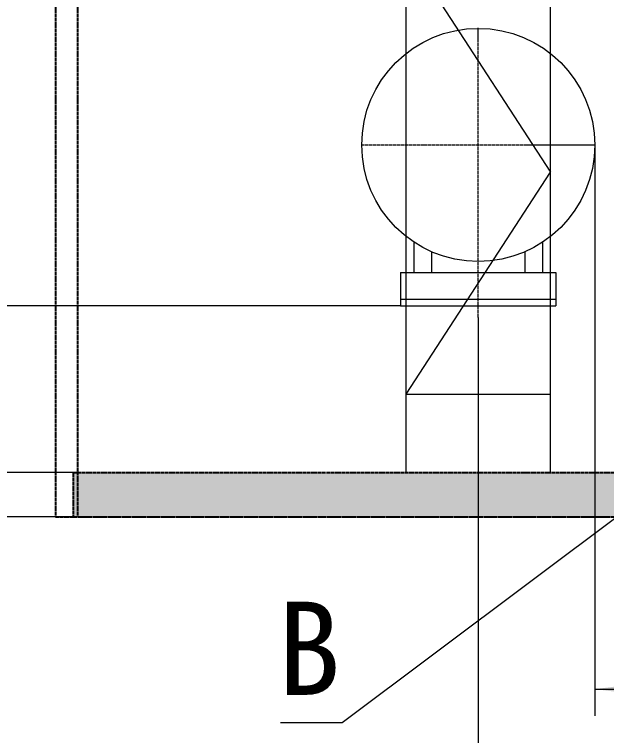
# Model space of a CAD drawing. Header units: millimetres. Extents: x -50460 to 50460, y -35640 to 35640.
# Drawn here: x 26281 to 28949, y 19280 to 22527 of the extents above; entities that cross this region are included whole.
import ezdxf

# ---------------------------------------------------------------- set-up
doc = ezdxf.new("R2010")
doc.units = ezdxf.units.MM
doc.linetypes.add('双点画线', pattern=[22, 12, -2, 2, -2, 2, -2])
doc.linetypes.add('点画线', pattern=[18, 12, -2, 2, -2])
doc.layers.get('0').update_dxf_attribs({"lineweight": 35})
for name, color, linetype, lineweight in [('7', 30, '双点画线', 18), ('EB0', 7, 'Continuous', 15), ('中心线层', 1, '点画线', 18), ('剖面线层', 6, 'Continuous', 18), ('尺寸线层', 4, 'Continuous', 18), ('细实线层', 3, 'Continuous', 18)]:
    doc.layers.add(name, color=color, linetype=linetype, lineweight=lineweight)
doc.styles.get("Standard").update_dxf_attribs({"font": ''})
doc.styles.get('Standard').set_extended_font_data('宋体')
doc.dimstyles.new('AM_DEMATIC$0', dxfattribs={"dimscale": 120, "dimtxt": 3, "dimasz": 1.5, "dimexe": 1, "dimexo": 0, "dimgap": 1, "dimtad": 1, "dimdsep": 46, "dimtxsty": 'Standard', "dimblk": '_CAXARROW', "dimcen": 0, "dimdle": 3, "dimclrd": 256, "dimclre": 256, "dimclrt": 2, "dimadec": 0, "dimazin": 2, "dimtfac": 0.707107, "dimtdec": 3, "dimtmove": 0, "dimatfit": 3, "dimfxl": 1, "dimfrac": 2, "dimtolj": 1, "dimlwd": 18, "dimarcsym": 0})

# ---------------------------------------------------------------- blocks, each defined once
blk = doc.blocks.new('*X651')
at = {"layer": '剖面线层', "linetype": 'Continuous', "lineweight": 18}
h = blk.add_hatch(dxfattribs=at)
h.set_pattern_fill('AR-CONC', color=256, scale=2, style=0)
h.paths.add_polyline_path([(-14158.3, -200), (-14158.3, -50.6), (-14158.3, 0), (2421.7, 0), (2421.7, -200)], flags=0)
at = {"layer": '7', "linetype": '双点画线', "lineweight": 25}
for p, q in [((-14158.3, 0), (2421.7, 0)), ((-14158.3, 0), (-14158.3, -203)), ((-14158.3, -200), (2421.7, -200))]:
    blk.add_line(p, q, dxfattribs=at)
blk = doc.blocks.new('*X669')
at = {"layer": 'EB0'}
for p, q in [((-580, -55.3), (-580, -192.7)), ((0, -55.3), (0, -192.7)), ((-500, -98.9), (-500, -192.7)), ((-80, -98.9), (-80, -192.7)), ((-640, -192.7), (-640, -342.7)), ((-640, -192.7), (60, -192.7)), ((60, -192.7), (60, -342.7)), ((-640, -312.7), (60, -312.7)), ((-640, -342.7), (60, -342.7))]:
    blk.add_line(p, q, dxfattribs=at)
at = {"layer": '中心线层', "linetype": '点画线', "lineweight": 18}
for p, q in [((-290, -395), (-290, 910.3)), ((-818, 382.3), (238, 382.3))]:
    blk.add_line(p, q, dxfattribs=at)
at = {"layer": '细实线层'}
blk.add_circle((-290, 382.3), 525, dxfattribs=at)
blk = doc.blocks.new('*X701')
at = {"layer": '尺寸线层', "linetype": 'Continuous', "lineweight": 18, "transparency": 16777216}
for points in [[(25633.5, 21214.4), (25611, 21034.4), (25656, 21034.4)], [(25633.5, 20464.4), (25611, 20644.4), (25656, 20644.4)]]:
    blk.add_hatch(color=256, dxfattribs=at).paths.add_polyline_path(points, flags=0)
at = {"layer": '尺寸线层', "transparency": 16777216}
for p, q in [((28021.1, 21214.4), (25513.5, 21214.4)), ((26546.1, 20464.4), (25513.5, 20464.4))]:
    blk.add_line(p, q, dxfattribs=at)
at = {"layer": '尺寸线层', "linetype": 'Continuous', "lineweight": 18, "transparency": 16777216}
blk.add_line((25633.5, 20464.4), (25633.5, 21214.4), dxfattribs=at)
at = {"layer": '尺寸线层', "color": 2, "transparency": 16777216, "insert": (25333.5, 20859.1), "char_height": 360, "width": 1420, "attachment_point": 5, "rotation": 90, "line_spacing_factor": 1.37}
blk.add_mtext('750', dxfattribs=at)
blk = doc.blocks.new('_CAXARROW')
blk.add_hatch(color=0).paths.add_polyline_path([(0, 0), (-1, 0.125), (-1, -0.125)], flags=0)
blk = doc.blocks.new('*X702')
at = {"layer": '尺寸线层', "linetype": 'Continuous', "lineweight": 18, "transparency": 16777216}
for points in [[(25633.5, 22639.4), (25611, 22459.4), (25656, 22459.4)], [(25633.5, 21214.4), (25611, 21394.4), (25656, 21394.4)]]:
    blk.add_hatch(color=256, dxfattribs=at).paths.add_polyline_path(points, flags=0)
at = {"layer": '尺寸线层', "transparency": 16777216}
for p, q in [((28021.1, 22639.4), (25513.5, 22639.4)), ((28021.1, 21214.4), (25513.5, 21214.4))]:
    blk.add_line(p, q, dxfattribs=at)
at = {"layer": '尺寸线层', "linetype": 'Continuous', "lineweight": 18, "transparency": 16777216}
blk.add_line((25633.5, 21214.4), (25633.5, 22639.4), dxfattribs=at)
at = {"layer": '尺寸线层', "color": 2, "transparency": 16777216, "insert": (25333.5, 21942.9), "char_height": 360, "width": 1868, "attachment_point": 5, "rotation": 90, "line_spacing_factor": 1.37}
blk.add_mtext('1425', dxfattribs=at)
blk = doc.blocks.new('*X703')
at = {"layer": '尺寸线层', "linetype": 'Continuous', "lineweight": 18, "transparency": 16777216}
for points in [[(25633.5, 24064.4), (25611, 23884.4), (25656, 23884.4)], [(25633.5, 22639.4), (25611, 22819.4), (25656, 22819.4)]]:
    blk.add_hatch(color=256, dxfattribs=at).paths.add_polyline_path(points, flags=0)
at = {"layer": '尺寸线层', "transparency": 16777216}
for p, q in [((28021.1, 24064.4), (25513.5, 24064.4)), ((28021.1, 22639.4), (25513.5, 22639.4))]:
    blk.add_line(p, q, dxfattribs=at)
at = {"layer": '尺寸线层', "linetype": 'Continuous', "lineweight": 18, "transparency": 16777216}
blk.add_line((25633.5, 22639.4), (25633.5, 24064.4), dxfattribs=at)
at = {"layer": '尺寸线层', "color": 2, "transparency": 16777216, "insert": (25333.5, 23367.9), "char_height": 360, "width": 1868, "attachment_point": 5, "rotation": 90, "line_spacing_factor": 1.37}
blk.add_mtext('1425', dxfattribs=at)
blk = doc.blocks.new('*X715')
at = {"layer": '尺寸线层', "linetype": 'Continuous', "lineweight": 18, "transparency": 16777216}
for points in [[(28896.1, 19488.9), (29076.1, 19511.4), (29076.1, 19466.4)], [(30146.1, 19488.9), (29966.1, 19511.4), (29966.1, 19466.4)]]:
    blk.add_hatch(color=256, dxfattribs=at).paths.add_polyline_path(points, flags=0)
at = {"layer": '尺寸线层', "transparency": 16777216}
for p, q in [((28896.1, 21939.4), (28896.1, 19368.9)), ((30146.1, 21939.4), (30146.1, 19368.9))]:
    blk.add_line(p, q, dxfattribs=at)
at = {"layer": '尺寸线层', "linetype": 'Continuous', "lineweight": 18, "transparency": 16777216}
blk.add_line((28896.1, 19488.9), (30146.1, 19488.9), dxfattribs=at)
at = {"layer": '尺寸线层', "color": 2, "transparency": 16777216, "insert": (29534.1, 19788.9), "char_height": 360, "width": 1880, "attachment_point": 5, "line_spacing_factor": 1.37}
blk.add_mtext('1250', dxfattribs=at)
blk = doc.blocks.new('*X717')
at = {"layer": '尺寸线层', "linetype": 'Continuous', "lineweight": 18, "transparency": 16777216}
for points in [[(28371.1, 18578.2), (28551.1, 18600.7), (28551.1, 18555.7)], [(29521.1, 18578.2), (29341.1, 18600.7), (29341.1, 18555.7)]]:
    blk.add_hatch(color=256, dxfattribs=at).paths.add_polyline_path(points, flags=0)
at = {"layer": '尺寸线层', "transparency": 16777216}
for p, q in [((28371.1, 21162.2), (28371.1, 18458.2)), ((29521.1, 20461.4), (29521.1, 18458.2))]:
    blk.add_line(p, q, dxfattribs=at)
at = {"layer": '尺寸线层', "linetype": 'Continuous', "lineweight": 18, "transparency": 16777216}
blk.add_line((28371.1, 18578.2), (29521.1, 18578.2), dxfattribs=at)
at = {"layer": '尺寸线层', "color": 2, "transparency": 16777216, "insert": (28959.1, 18878.2), "char_height": 360, "width": 1880, "attachment_point": 5, "line_spacing_factor": 1.37}
blk.add_mtext('1150', dxfattribs=at)
blk = doc.blocks.new('*X1092')
at = {"layer": '7', "linetype": '双点画线', "lineweight": 25}
for p, q in [((-8380, 7700), (-8380, 0)), ((-8280, 7700), (-8280, 0)), ((-8380, 0), (8800, 0))]:
    blk.add_line(p, q, dxfattribs=at)
blk = doc.blocks.new('*X1181')
at = {"layer": '细实线层', "color": 0}
for p, q in [((-189.2, -141.7), (-1613.5, -1208.5)), ((-1613.5, -1208.5), (-1891.2, -1208.5))]:
    blk.add_line(p, q, dxfattribs=at)
blk.add_circle((0, 0), 236.4, dxfattribs=at)
at = {"layer": '尺寸线层', "color": 0, "insert": (-1762.9, -1082.5), "char_height": 420, "width": 416.5, "attachment_point": 8, "line_spacing_factor": 1.37}
blk.add_mtext('B', dxfattribs=at)

msp = doc.modelspace()

# ---------------------------------------------------------------- linework, layer by layer
at = {"layer": '尺寸线层'}
for p, q in [((28046.063, 20464.445), (28046.063, 27714.445)), ((28696.063, 20464.445), (28696.063, 27714.445)), ((28046.063, 22817.493), (28696.063, 21817.493)), ((28046.063, 20817.493), (28696.063, 21817.493)), ((28046.063, 20817.493), (28696.063, 20817.493)), ((26546.063, 20464.445), (24296.309, 20464.445)), ((26546.063, 20264.445), (23477.211, 20264.445))]:
    msp.add_line(p, q, dxfattribs=at)

# ---------------------------------------------------------------- block references
for name, p in [('*X1092', (34846.063, 20264.445)), ('*X669', (28661.063, 21557.136)), ('*X1181', (29371.063, 20545.436)), ('*X651', (40704.37, 20464.445))]:
    msp.add_blockref(name, p, dxfattribs=at)

# ---------------------------------------------------------------- dimensions: what is measured, and where the dimension line sits
for base, p1, p2, picture, middle in [((25633.5, 24064.445), (28021.063, 22639.445), (28021.063, 24064.445), '*X703', (25633.5, 23351.945)), ((25633.5, 22639.445), (28021.063, 21214.445), (28021.063, 22639.445), '*X702', (25633.5, 21926.945))]:
    dim = msp.add_linear_dim(base=base, p1=p1, p2=p2, angle=90, dimstyle='AM_DEMATIC$0', override={"dimsah": 1, "dimtfill": 1, "dimtzin": 8}, dxfattribs=at)
    dim.commit()
    dim.dimension.update_dxf_attribs({"geometry": picture, "text_midpoint": middle})
for base, p1, p2, picture, middle in [((30146.063, 19488.914), (28896.063, 21939.445), (30146.063, 21939.445), '*X715', (29521.063, 19488.914)), ((29521.063, 18578.16), (28371.063, 21162.182), (29521.063, 20461.445), '*X717', (28946.063, 18578.16))]:
    dim = msp.add_linear_dim(base=base, p1=p1, p2=p2, dimstyle='AM_DEMATIC$0', override={"dimsah": 1, "dimtfill": 1, "dimtzin": 8}, dxfattribs=at)
    dim.commit()
    dim.dimension.update_dxf_attribs({"geometry": picture, "text_midpoint": middle})
dim = msp.add_linear_dim(base=(25633.5, 21214.445), p1=(26546.063, 20464.445), p2=(28021.063, 21214.445), angle=90, dimstyle='AM_DEMATIC$0', override={"dimsah": 1, "dimtfill": 1, "dimtzin": 8}, dxfattribs=at)
dim.commit()
dim.dimension.update_dxf_attribs({"geometry": '*X701', "text_midpoint": (25633.5, 20846.13), "dimtype": 160})

doc.saveas('drawing.dxf')
